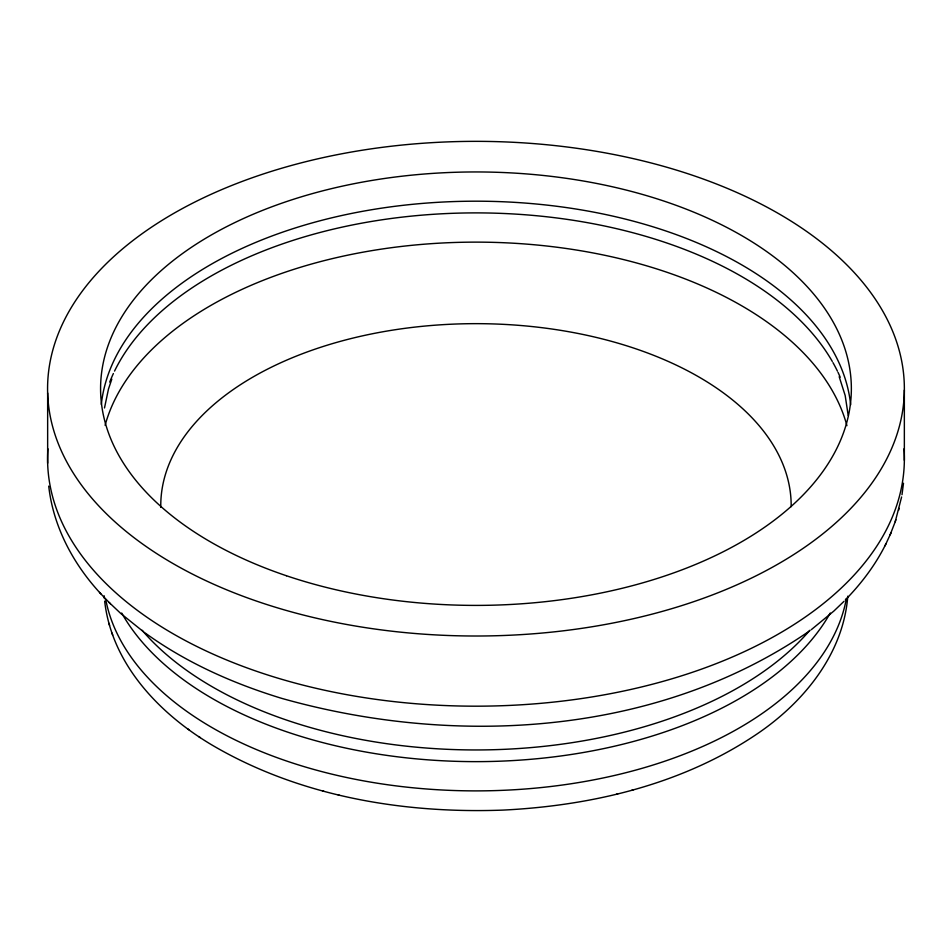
<?xml version="1.0" encoding="UTF-8"?>
<svg xmlns="http://www.w3.org/2000/svg" width="952" height="952" viewBox="0 0 952 952"><rect width="100%" height="100%" fill="white"/><g stroke="black" fill="none" stroke-linecap="round" stroke-linejoin="round"><path stroke-width="1.43" d="M847.78 596.166C843.305 654.441 802.929 703.266 755.959 734.694C681.715 784.555 591.573 805.689 503.18 810.092C402.886 813.841 299.023 796.288 211.689 744.845C159.448 713.774 111.741 664.068 104.672 601.152M901.996 494.719L903.496 483.247M104.494 407.956L108.492 388.975L111.812 379.146M890.144 534.762L895.237 521.72L901.603 496.956M895.237 521.72L895.832 519.697M898.569 510.403L899.176 508.368M845.328 599.95C861.453 583.421 875.59 564.762 885.848 544.02M885.015 545.829L890.989 532.93M844.019 601.307L833.869 611.053L811.259 629.7M809.759 630.795C658.213 735.61 456.305 747.415 282.542 698.601L281.245 698.221C233.014 683.465 186.211 662.651 145.204 633.02M616.682 794.158L617.8 793.873M631.961 790.172L633.187 789.851M322.573 790.898L323.775 791.207M338.043 794.813L339.126 795.087M187.865 728.97L189.388 730.029M198.778 736.562L200.241 737.586M143.716 631.938L120.737 613.457L109.087 602.414M48.73 486.115C53.217 526.646 73.304 564.215 100.829 593.81M99.496 592.43L110.384 603.77M839.188 376.706L845.174 395.508L848.196 415.441M108.933 623.262L109.575 625.321M112.027 633.092L112.669 635.127M104.208 595.809L104.411 598.665M904.352 390.118A428.388 247.33 0 0 1 259.622 602.152A428.388 247.33 0 0 1 263.942 173.764A428.388 247.33 0 0 1 904.352 390.118L904.352 460.292M47.648 392.998L47.648 463.172M809.831 630.283A372.518 215.069 0 0 1 475.976 749.95A372.518 215.069 0 0 1 142.11 630.283M160.781 507.404A315.207 181.987 0 0 1 475.357 323.656A315.207 181.987 0 0 1 791.172 506.69M105.113 425.306A375.385 216.723 0 0 1 476.286 242.129A375.385 216.723 0 0 1 846.923 425.663M109.73 382.085A375.385 216.723 0 0 1 113.383 373.517M114.537 371.09A375.385 216.723 0 0 1 467.242 212.95A375.385 216.723 0 0 1 832.298 361.439M832.976 362.641A375.385 216.723 0 0 1 837.403 371.09M837.986 372.303A375.385 216.723 0 0 1 840.199 377.182M101.317 404.41A375.385 216.723 0 0 1 476.286 201.193A375.385 216.723 0 0 1 850.66 404.778M830.251 613.028A372.518 215.069 0 0 1 475.976 761.636A372.518 215.069 0 0 1 121.689 613.028M846.411 598.475A372.518 215.069 0 0 1 476.904 790.886A372.518 215.069 0 0 1 105.731 599.534M904.007 448.785A428.388 247.33 0 0 1 475.976 706.182A428.388 247.33 0 0 1 47.933 448.785M286.397 575.734A375.385 216.723 0 0 0 851.35 389.939A375.385 216.723 0 0 0 290.17 200.36A375.385 216.723 0 0 0 286.397 575.734"/></g></svg>
